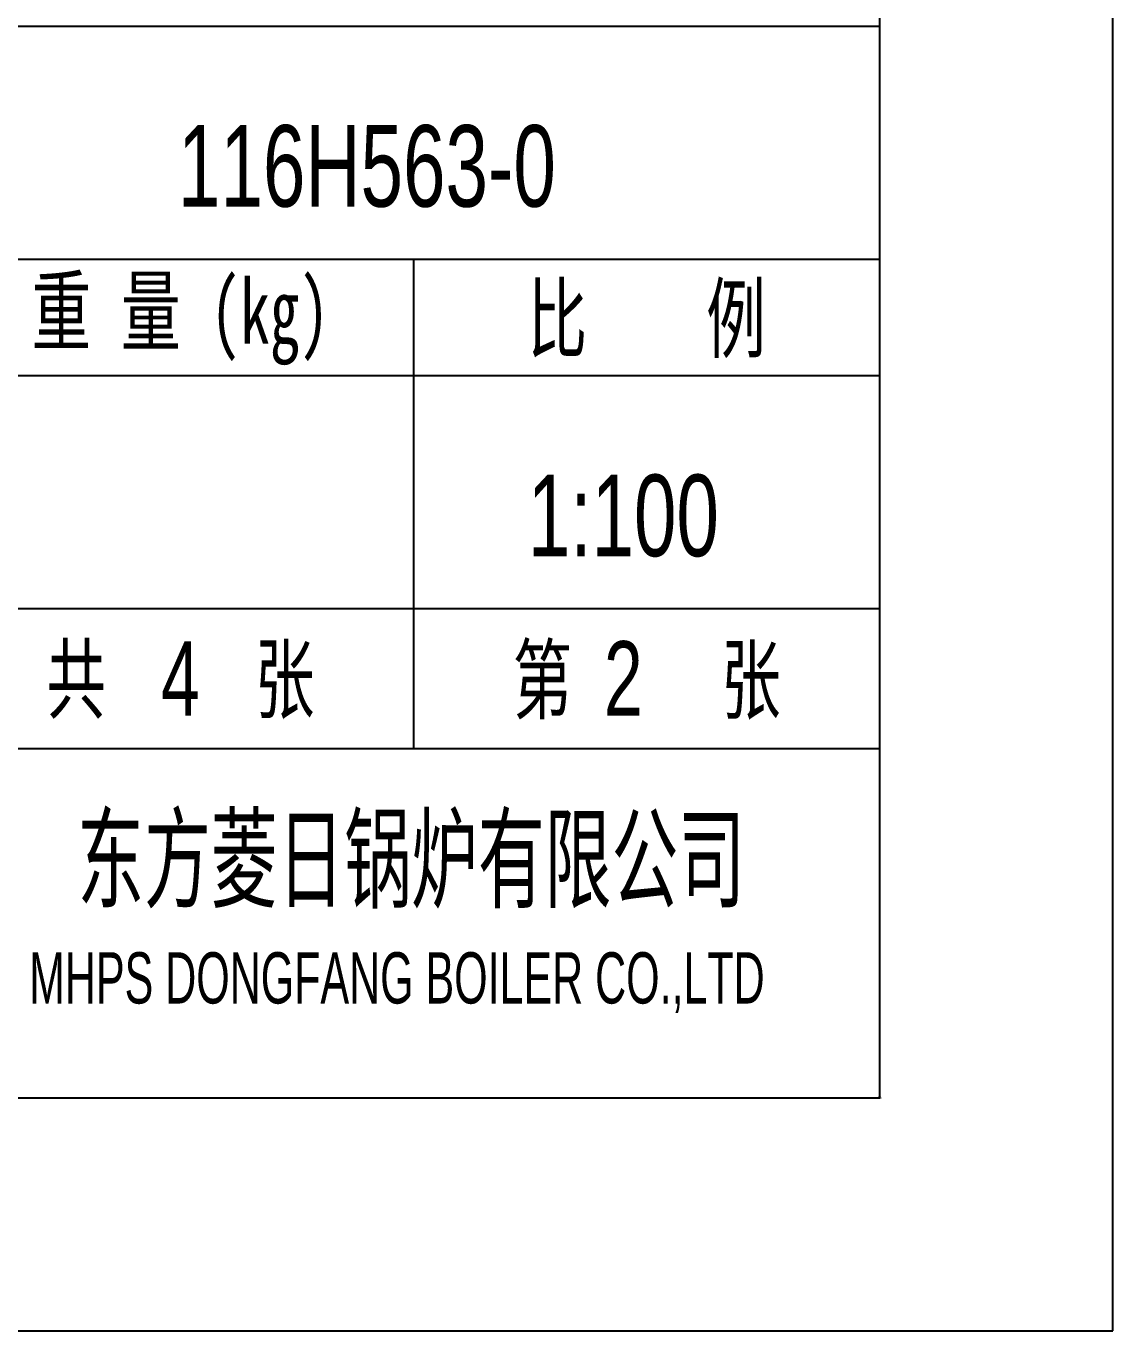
# Model space of a CAD drawing. Extents: x -29293 to 30124, y -19360 to 22650.
# Drawn here: x 25453 to 30115, y -19355 to -13755 of the extents above; entities that cross this region are included whole.
import ezdxf
from ezdxf.enums import TextEntityAlignment as Align

# ---------------------------------------------------------------- set-up
doc = ezdxf.new("R2010")
doc.units = 0
doc.layers.get('0').update_dxf_attribs({"linetype": 'CONTINUOUS', "lineweight": 25})
for name, color, linetype, lineweight in [('11字体层', 3, 'CONTINUOUS', 25), ('13图框与明细表层', 3, 'CONTINUOUS', 25), ('14图纸信息层', 2, 'CONTINUOUS', 25)]:
    doc.layers.add(name, color=color, linetype=linetype, lineweight=lineweight)
doc.styles.add('BTLHZ', font='', dxfattribs={"width": 0.7})
doc.styles.add('FSDBHZ', font='dgtxt.shx', dxfattribs={"width": 0.7, "bigfont": 'dghzfs.shx'})
doc.styles.add('STYLE_2', font='arial.ttf', dxfattribs={"height": 0.2})
doc.styles.get('BTLHZ').set_extended_font_data('SimSun')

msp = doc.modelspace()

# ---------------------------------------------------------------- linework, layer by layer
at = {"layer": '13图框与明细表层', "color": 1}
for p, q in [((30115, -19355.1), (30115, 22644.9)), ((23115, -14755.1), (29115, -14755.1)), ((27115, -14755.1), (27115, -16855.1)), ((23115, -15255.1), (29115, -15255.1)), ((23115, -16255.1), (29115, -16255.1)), ((-29285, -19355.1), (30115, -19355.1))]:
    msp.add_line(p, q, dxfattribs=at)
at = {"layer": '13图框与明细表层', "color": 7}
for p, q in [((29115, -18355.1), (29115, 21644.9)), ((11115, -13755.1), (29115, -13755.1)), ((17115, -16855.1), (29115, -16855.1)), ((-26785, -18355.1), (29115, -18355.1)), ((11115, -18355.1), (29115, -18355.1))]:
    msp.add_line(p, q, dxfattribs=at)

# ---------------------------------------------------------------- texts
at = {"color": 5, "style": 'STYLE_2', "width": 0.6}
for s, height, p in [('东方菱日锅炉有限公司', 350, (25672.4, -17503.1)), ('MHPS DONGFANG BOILER CO.,LTD', 220, (25465.8, -17950))]:
    msp.add_text(s, height=height, dxfattribs=at).set_placement(p)
at = {"layer": '11字体层', "style": 'FSDBHZ', "width": 0.7}
for s, height, p in [('116H563-0', 350, (26915, -14355.1)), ('1:100', 350, (28015, -15855.1)), ('4', 320, (26115, -16555.1)), ('2', 320, (28015, -16555.1))]:
    msp.add_text(s, height=height, dxfattribs=at).set_placement(p, align=Align.MIDDLE_CENTER)
at = {"layer": '13图框与明细表层', "color": 1, "style": 'BTLHZ', "width": 0.67}
for s, p in [('重 量 (kg)', (26115, -15005.1)), ('比    例', (28115, -15005.1)), ('共     张', (26115, -16555.1)), ('第     张', (28115, -16555.1))]:
    msp.add_text(s, height=280, dxfattribs=at).set_placement(p, align=Align.MIDDLE)
at = {"layer": '14图纸信息层', "style": 'FSDBHZ', "width": 0.7}
msp.add_text('RB', height=10, dxfattribs=at).set_placement((29115, -18355.1), align=Align.MIDDLE_CENTER)

doc.saveas('drawing.dxf')
